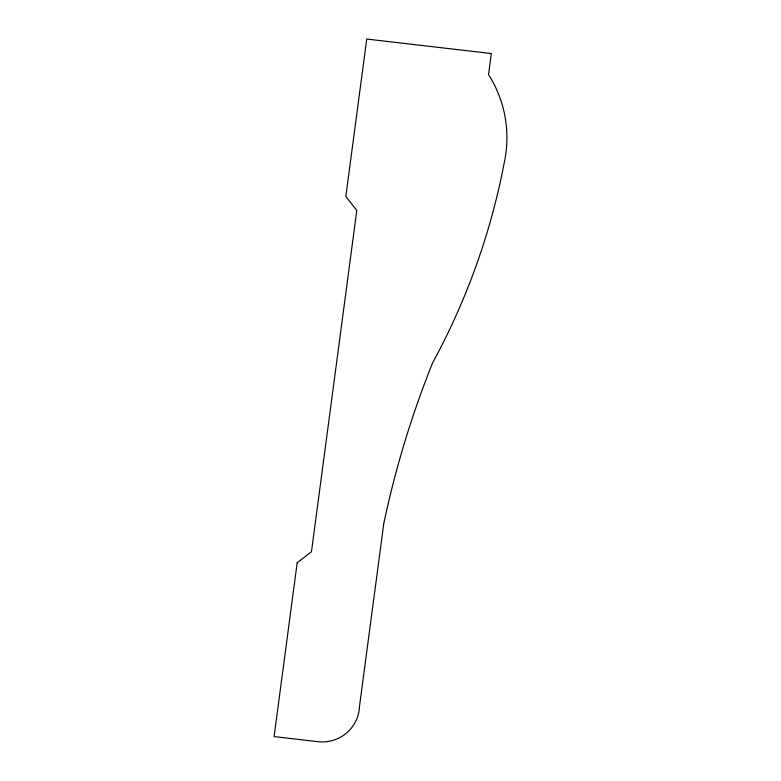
<?xml version="1.0" encoding="UTF-8"?>
<svg xmlns="http://www.w3.org/2000/svg" width="781" height="781" viewBox="0 0 781 781"><rect width="100%" height="100%" fill="white"/><g stroke="black" fill="none" stroke-linecap="round" stroke-linejoin="round"><path stroke-width="1.17" d="M297.18 562.759L274.092 736.581L317.555 741.638A36.766 36.121 -26.7 0 0 359.465 706.629L383.774 523.621A977.353 960.366 -26.7 0 1 432.576 362.921A694.045 681.979 -26.7 0 0 504.36 162.087A120.782 118.683 -26.7 0 0 488.525 74.625L491.327 53.547L366.748 39.05L345.837 196.47L356.8 210.46L311.473 551.708L297.18 562.759"/></g></svg>
